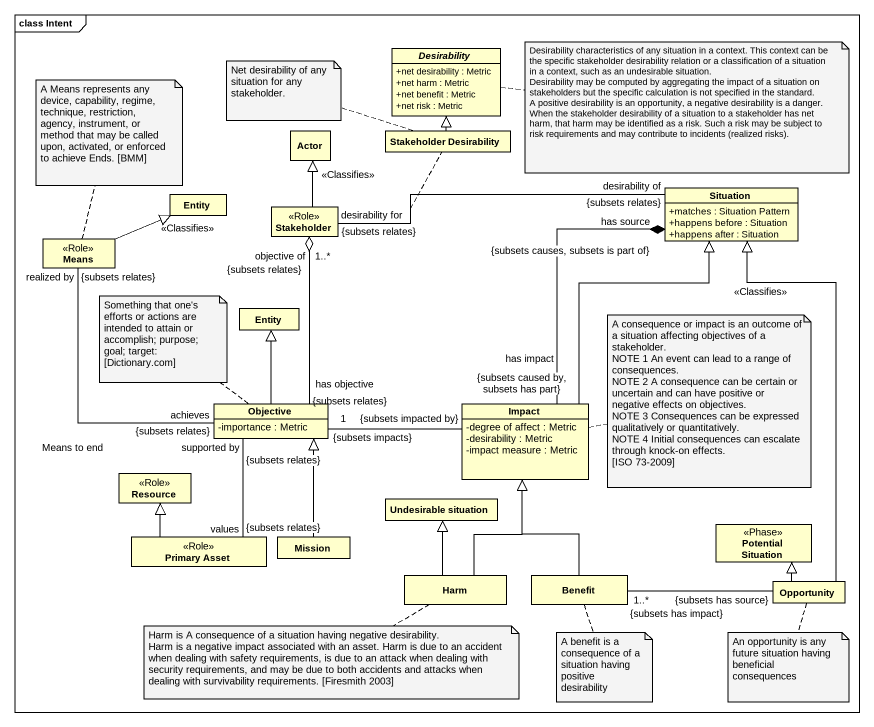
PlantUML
@startuml
mainframe class Intent
hide circle
hide empty members
skinparam classAttributeIconSize 0
abstract class Desirability {
  +net desirability : Metric
  +net harm : Metric
  +net benefit : Metric
  +net risk : Metric
}
class "Actor" as Actor_
class "Stakeholder Desirability" as Stakeholder_Desirability
class "Entity" as Entity_
class Stakeholder <<Role>>
class Situation {
  +matches : Situation Pattern
  +happens before : Situation
  +happens after : Situation
}
class Means <<Role>>
class "Entity" as Entity__2
class Objective {
  -importance : Metric
}
class Impact {
  -degree of affect : Metric
  -desirability : Metric
  -impact measure : Metric
}
class Resource <<Role>>
class "Primary Asset" as Primary_Asset <<Role>>
class Mission
class "Undesirable situation" as Undesirable_situation
class "Potential Situation" as Potential_Situation <<Phase>>
class Harm
class Benefit
class Opportunity
Stakeholder_Desirability -up-|> Desirability
Stakeholder -up-|> Actor_ : <<Classifies>>
Stakeholder "desirability for\n{subsets relates}" -right- "desirability of\n{subsets relates}" Situation
(Stakeholder, Situation) .. Stakeholder_Desirability
Stakeholder "objective of\n1..*\n{subsets relates}" o-- "has objective\n{subsets relates}" Objective
Situation "has source\n{subsets causes, subsets is part of}" *-- "has impact\n{subsets caused by, subsets has part}" Impact
Means -right-|> Entity_ : <<Classifies>>
Means "realized by\n{subsets relates}" -- "achieves\n{subsets relates}" Objective : Means to end
Objective -up-|> Entity__2
Objective "supported by\n{subsets relates}" -- "values\n{subsets relates}" Primary_Asset
Impact -up-|> Situation
Impact "{subsets impacted by}" -left- "1\n{subsets impacts}" Objective
Primary_Asset -up-|> Resource
Mission -up-|> Objective
Harm -up-|> Impact
Harm -up-|> Undesirable_situation
Benefit -up-|> Impact
Opportunity -up-|> Situation : <<Classifies>>
Opportunity -up-|> Potential_Situation
Opportunity "{subsets has source}" -left- "1..*\n{subsets has impact}" Benefit
note right of Desirability
  Desirability characteristics of any situation in a context. This context can be the specific stakeholder desirability relation or a classification of a situation in a context, such as an undesirable situation.
  Desirability may be computed by aggregating the impact of a situation on stakeholders but the specific calculation is not specified in the standard.
  A positive desirability is an opportunity, a negative desirability is a danger.
  When the stakeholder desirability of a situation to a stakeholder has net harm, that harm may be identified as a risk. Such a risk may be subject to risk requirements and may contribute to incidents (realized risks).
end note
note top of Means : A Means represents any device, capability, regime, technique, restriction, agency, instrument, or method that may be called upon, activated, or enforced to achieve Ends. [BMM]
note left of Stakeholder_Desirability : Net desirability of any situation for any stakeholder.
note top of Objective : Something that one's efforts or actions are intended to attain or accomplish; purpose; goal; target: [Dictionary.com]
note right of Impact
  A consequence or impact is an outcome of a situation affecting objectives of a stakeholder.
  NOTE 1 An event can lead to a range of consequences.
  NOTE 2 A consequence can be certain or uncertain and can have positive or negative effects on objectives.
  NOTE 3 Consequences can be expressed qualitatively or quantitatively.
  NOTE 4 Initial consequences can escalate through knock-on effects.
  [ISO 73-2009]
end note
note left of Harm
  Harm is A consequence of a situation having negative desirability.
  Harm is a negative impact associated with an asset. Harm is due to an accident when dealing with safety requirements, is due to an attack when dealing with security requirements, and may be due to both accidents and attacks when dealing with survivability requirements. [Firesmith 2003]
end note
note bottom of Benefit : A benefit is a consequence of a situation having positive desirability
note bottom of Opportunity : An opportunity is any future situation having beneficial consequences
@enduml
